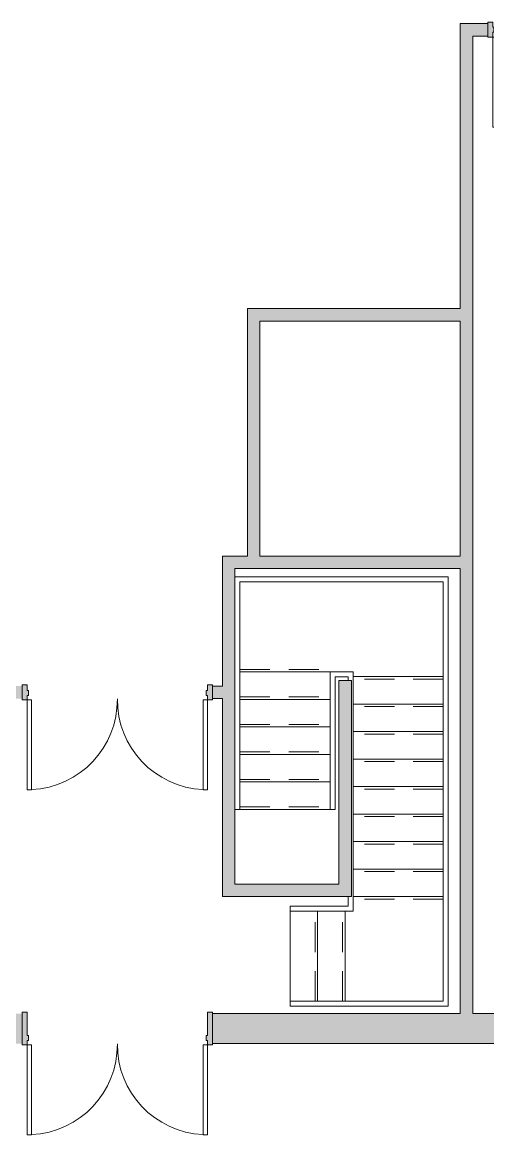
# Model space of a CAD drawing. Header units: inches. Extents: x 75 to 1272, y -971 to -4.
# Drawn here: x 679 to 865, y -970.7 to -525.7 of the extents above; entities that cross this region are included whole.
import ezdxf

# ---------------------------------------------------------------- set-up
doc = ezdxf.new("R2010")
doc.units = ezdxf.units.IN
doc.header["$MEASUREMENT"] = 0
doc.linetypes.add('Overhead', pattern=[19.5, 12, -7.5])
for name, color, linetype, lineweight in [('A-DOOR', 31, 'Continuous', 9), ('A-DOOR-FRAM', 31, 'Continuous', 9), ('A-WALL', 113, 'Continuous', 9), ('A-WALL-PATT', 111, 'Continuous', 9), ('I-WALL', 2, 'Continuous', 9), ('S-STRS', 31, 'Continuous', 9)]:
    doc.layers.add(name, color=color, linetype=linetype, lineweight=lineweight)

# ---------------------------------------------------------------- blocks, each defined once
blk = doc.blocks.new('Door-Single_CE_ - WD Door-2_ WD Frame-5155742-LEVEL 1')
at = {"layer": 'A-DOOR-FRAM'}
h = blk.add_hatch(color=253, dxfattribs=at)
h.paths.add_polyline_path([(-20, 3), (-20, -3), (-18, -3), (-18, -1), (-17.5, -1), (-17.5, 1), (-18, 1), (-18, 3)])
h.paths.add_polyline_path([(20, 3), (18, 3), (18, 1), (17.5, 1), (17.5, -1), (18, -1), (18, -3), (20, -3), (20, 1)])
at = {"layer": 'A-DOOR', "color": 8, "lineweight": 15}
for p, q in [((18, 39), (16, 39)), ((16, 39), (16, 3)), ((18, 3), (18, 39)), ((18, 3), (16, 3))]:
    blk.add_line(p, q, dxfattribs=at)
at = {"layer": 'A-DOOR', "color": 253}
blk.add_arc((18, 3), 36, 90, 180.5, dxfattribs=at)
blk.add_arc((18, 3), 36, 90, 180.5, dxfattribs=at)
blk.add_arc((18, 3), 36, 90, 180.5, dxfattribs=at)
blk.add_arc((18, 3), 36, 90, 180.5, dxfattribs=at)
at = {"layer": 'A-DOOR-FRAM', "color": 8, "lineweight": 15}
for p, q in [((-18, 3), (-20, 3)), ((-20, 3), (-20, -3)), ((-18, 1), (-18, 3)), ((-17.5, 1), (-18, 1)), ((-17.5, -1), (-17.5, 1)), ((18, 1), (17.5, 1)), ((17.5, 1), (17.5, -1)), ((20, 3), (18, 3)), ((18, 3), (18, 1)), ((20, -3), (20, 3)), ((-20, -3), (-18, -3)), ((-18, -3), (-18, -1)), ((-18, -1), (-17.5, -1)), ((17.5, -1), (18, -1)), ((18, -1), (18, -3)), ((18, -3), (20, -3))]:
    blk.add_line(p, q, dxfattribs=at)
blk = doc.blocks.new('Door-Double_CE_ - HM Door-2_ HM Frame-5149551-LEVEL 1')
at = {"layer": 'A-DOOR-FRAM'}
h = blk.add_hatch(color=253, dxfattribs=at)
h.paths.add_polyline_path([(38, 6.5), (36, 6.5), (36, 4.75), (35.5, 4.75), (35.5, 2.75), (36, 2.75), (36, -6.5), (38, -6.5), (38, 4.75)])
h.paths.add_polyline_path([(-38, 6.5), (-38, -6.5), (-36, -6.5), (-36, 2.75), (-35.5, 2.75), (-35.5, 4.75), (-36, 4.75), (-36, 6.5)])
at = {"layer": 'A-DOOR', "color": 253}
for p, q in [((-34.25, 42.5), (-36, 42.5)), ((-36, 42.5), (-36, 6.5)), ((-34.25, 6.5), (-34.25, 42.5)), ((36, 42.5), (34.25, 42.5)), ((34.25, 42.5), (34.25, 6.5)), ((36, 6.5), (36, 42.5)), ((-36, 6.5), (-34.25, 6.5)), ((34.25, 6.5), (36, 6.5))]:
    blk.add_line(p, q, dxfattribs=at)
for centre, start, end in [((-36, 6.5), 359.5, 87.1966), ((36, 6.5), 92.79, 180.5)]:
    blk.add_arc(centre, 36, start, end, dxfattribs=at)
at = {"layer": 'A-DOOR-FRAM', "color": 8, "lineweight": 15}
for p, q in [((-36, 6.5), (-38, 6.5)), ((-38, 6.5), (-38, -6.5)), ((-36, 4.75), (-36, 6.5)), ((-35.5, 4.75), (-36, 4.75)), ((-35.5, 2.75), (-35.5, 4.75)), ((36, 4.75), (35.5, 4.75)), ((35.5, 4.75), (35.5, 2.75)), ((38, 6.5), (36, 6.5)), ((36, 6.5), (36, 4.75)), ((38, -6.5), (38, 6.5)), ((-36, -6.5), (-36, 2.75)), ((-36, 2.75), (-35.5, 2.75)), ((35.5, 2.75), (36, 2.75)), ((36, 2.75), (36, -6.5)), ((-38, -6.5), (-36, -6.5)), ((36, -6.5), (38, -6.5))]:
    blk.add_line(p, q, dxfattribs=at)
blk = doc.blocks.new('Door-Double_CE_ - HM Door-2_ HM Frame-4190290-LEVEL 1')
at = {"layer": 'A-DOOR-FRAM'}
h = blk.add_hatch(color=253, dxfattribs=at)
h.paths.add_polyline_path([(-36, 3), (-38, 3), (-38, -3), (-36, -3), (-36, -0.75), (-35.5, -0.75), (-35.5, 1.25), (-36, 1.25)])
h.paths.add_polyline_path([(36, 3), (36, 1.25), (35.5, 1.25), (35.5, -0.75), (36, -0.75), (36, -3), (38, -3), (38, 3)])
at = {"layer": 'A-DOOR', "color": 253}
for p, q in [((-34.25, 39), (-36, 39)), ((-36, 39), (-36, 3)), ((-34.25, 3), (-34.25, 39)), ((36, 39), (34.25, 39)), ((34.25, 39), (34.25, 3)), ((36, 3), (36, 39)), ((-36, 3), (-34.25, 3)), ((34.25, 3), (36, 3))]:
    blk.add_line(p, q, dxfattribs=at)
for centre, start, end in [((-36, 3), 359.5, 87.1966), ((36, 3), 92.79, 180.5)]:
    blk.add_arc(centre, 36, start, end, dxfattribs=at)
at = {"layer": 'A-DOOR-FRAM', "color": 8, "lineweight": 15}
for p, q in [((-36, 3), (-38, 3)), ((-38, 3), (-38, -3)), ((-36, 1.25), (-36, 3)), ((-35.5, 1.25), (-36, 1.25)), ((-35.5, -0.75), (-35.5, 1.25)), ((36, 1.25), (35.5, 1.25)), ((35.5, 1.25), (35.5, -0.75)), ((38, 3), (36, 3)), ((36, 3), (36, 1.25)), ((38, -3), (38, 3)), ((-38, -3), (-36, -3)), ((-36, -3), (-36, -0.75)), ((-36, -0.75), (-35.5, -0.75)), ((35.5, -0.75), (36, -0.75)), ((36, -0.75), (36, -3)), ((36, -3), (38, -3))]:
    blk.add_line(p, q, dxfattribs=at)

msp = doc.modelspace()

# ---------------------------------------------------------------- hatches: boundary and pattern name
at = {"layer": 'A-WALL-PATT'}
for points in [[(854.01, -922.17), (859.01, -922.17), (859.01, -526.17), (854.01, -526.17), (854.01, -886.11)], [(769.01, -739.17), (774.01, -739.17), (774.01, -640.17), (769.01, -640.17), (769.01, -645.17)], [(854.01, -645.17), (854.01, -640.17), (774.01, -640.17), (774.01, -645.17), (837.6, -645.17)], [(764.01, -870.41), (764.01, -739.17), (759.01, -739.17), (759.01, -870.41)], [(854.01, -744.17), (854.01, -739.17), (764.01, -739.17), (764.01, -744.17), (837.6, -744.17)], [(810.52, -875.41), (810.52, -788.91), (805.52, -788.91), (805.52, -875.41)], [(805.52, -875.41), (805.52, -870.41), (759.01, -870.41), (759.01, -875.41), (764.01, -875.41)]]:
    msp.add_hatch(color=253, dxfattribs=at).paths.add_polyline_path(points)
h = msp.add_hatch(color=253, dxfattribs=at)
h.paths.add_polyline_path([(1125.01, -531.17), (1125.01, -526.17), (905.01, -526.17), (905.01, -531.17), (1084.48, -531.17)])
h.paths.add_polyline_path([(865.01, -531.17), (865.01, -526.17), (859.01, -526.17), (859.01, -531.17)])
h = msp.add_hatch(color=253, dxfattribs=at)
h.paths.add_polyline_path([(755.31, -796.17), (759.01, -796.17), (759.01, -791.17), (755.01, -791.17), (755.01, -796.17)])
h.paths.add_polyline_path([(675.01, -796.17), (679.01, -796.17), (679.01, -791.17), (675.01, -791.17)])
h = msp.add_hatch(color=253, dxfattribs=at)
h.paths.add_polyline_path([(123.01, -934.17), (211.01, -934.17), (211.01, -922.17), (123.01, -922.17)])
h.paths.add_polyline_path([(267.01, -934.17), (444.01, -934.17), (444.01, -922.17), (267.01, -922.17)])
h.paths.add_polyline_path([(500.01, -934.17), (679.01, -934.17), (679.01, -922.17), (500.01, -922.17)])
h.paths.add_polyline_path([(755.01, -934.17), (941.01, -934.17), (941.01, -922.17), (755.01, -922.17)])
h.paths.add_polyline_path([(1002.19, -934.17), (1116.01, -934.17), (1116.01, -922.17), (997.01, -922.17), (997.01, -934.17)])
h.paths.add_polyline_path([(1172.01, -934.17), (1223.01, -934.17), (1223.01, -922.17), (1172.01, -922.17)])

# ---------------------------------------------------------------- linework, layer by layer
at = {"layer": 'A-WALL', "color": 8, "lineweight": 15}
for p, q in [((854.01, -922.17), (755.01, -922.17)), ((755.01, -922.17), (755.01, -934.17)), ((941.01, -922.17), (859.01, -922.17)), ((755.01, -934.17), (941.01, -934.17))]:
    msp.add_line(p, q, dxfattribs=at)
at = {"layer": 'I-WALL', "color": 8, "lineweight": 15}
for p, q in [((854.01, -526.17), (854.01, -640.17)), ((865.01, -526.17), (854.01, -526.17)), ((865.01, -531.17), (865.01, -526.17)), ((859.01, -922.17), (859.01, -531.17)), ((859.01, -531.17), (865.01, -531.17)), ((769.01, -640.17), (769.01, -739.17)), ((854.01, -640.17), (769.01, -640.17)), ((774.01, -739.17), (774.01, -645.17)), ((774.01, -645.17), (854.01, -645.17)), ((854.01, -645.17), (854.01, -739.17)), ((769.01, -739.17), (759.01, -739.17)), ((759.01, -739.17), (759.01, -791.17)), ((854.01, -739.17), (774.01, -739.17)), ((764.01, -870.41), (764.01, -744.17)), ((764.01, -744.17), (854.01, -744.17)), ((854.01, -744.17), (854.01, -922.17)), ((759.01, -791.17), (755.01, -791.17)), ((755.01, -791.17), (755.01, -796.17)), ((805.52, -788.91), (805.52, -870.41)), ((810.52, -788.91), (805.52, -788.91)), ((810.52, -875.41), (810.52, -788.91)), ((755.01, -796.17), (759.01, -796.17)), ((759.01, -796.17), (759.01, -875.41)), ((805.52, -870.41), (764.01, -870.41)), ((759.01, -875.41), (810.52, -875.41))]:
    msp.add_line(p, q, dxfattribs=at)
at = {"layer": 'S-STRS', "color": 254}
for p, q in [((849.27, -747.54), (764.01, -747.54)), ((849.27, -778.83), (849.27, -747.54)), ((765.99, -749.54), (765.99, -783.13)), ((847.27, -749.54), (765.99, -749.54)), ((847.27, -778.83), (847.27, -749.54)), ((765.99, -785.54), (765.99, -783.13)), ((847.27, -778.83), (847.27, -787.41)), ((849.27, -778.83), (849.27, -877.83)), ((765.99, -796.54), (765.99, -785.54)), ((765.99, -785.54), (801.99, -785.54)), ((801.99, -785.54), (801.99, -787.54)), ((801.99, -785.54), (811.27, -785.54)), ((801.99, -796.54), (801.99, -787.54)), ((803.99, -787.54), (809.27, -787.54)), ((803.99, -840.54), (803.99, -787.54)), ((809.27, -787.54), (809.27, -788.91)), ((811.27, -787.41), (811.27, -785.54)), ((847.27, -787.41), (811.27, -787.41)), ((811.27, -787.41), (811.27, -787.54)), ((811.27, -787.54), (811.27, -798.41)), ((847.27, -787.41), (847.27, -798.41)), ((765.99, -807.54), (765.99, -796.54)), ((765.99, -796.54), (801.99, -796.54)), ((801.99, -807.54), (801.99, -796.54)), ((811.27, -798.41), (811.27, -809.41)), ((847.27, -798.41), (811.27, -798.41)), ((847.27, -798.41), (847.27, -809.41)), ((765.99, -818.54), (765.99, -807.54)), ((765.99, -807.54), (801.99, -807.54)), ((801.99, -818.54), (801.99, -807.54)), ((811.27, -809.41), (811.27, -820.41)), ((847.27, -809.41), (811.27, -809.41)), ((847.27, -809.41), (847.27, -820.41)), ((765.99, -829.54), (765.99, -818.54)), ((765.99, -818.54), (801.99, -818.54)), ((801.99, -829.54), (801.99, -818.54)), ((811.27, -820.41), (811.27, -831.41)), ((847.27, -820.41), (811.27, -820.41)), ((847.27, -820.41), (847.27, -831.41)), ((765.99, -840.54), (765.99, -829.54)), ((765.99, -829.54), (801.99, -829.54)), ((801.99, -840.54), (801.99, -829.54)), ((811.27, -831.41), (811.27, -842.41)), ((847.27, -831.41), (811.27, -831.41)), ((847.27, -831.41), (847.27, -842.41)), ((764.01, -840.54), (765.99, -840.54)), ((765.99, -840.54), (801.99, -840.54)), ((801.99, -840.54), (803.99, -840.54)), ((811.27, -842.41), (811.27, -853.41)), ((847.27, -842.41), (811.27, -842.41)), ((847.27, -842.41), (847.27, -853.41)), ((811.27, -853.41), (811.27, -864.41)), ((847.27, -853.41), (811.27, -853.41)), ((847.27, -853.41), (847.27, -864.41)), ((811.27, -864.41), (811.27, -875.41)), ((847.27, -864.41), (811.27, -864.41)), ((847.27, -864.41), (847.27, -875.41)), ((809.27, -875.41), (809.27, -879.17)), ((811.27, -875.41), (811.27, -879.17)), ((847.27, -875.41), (811.27, -875.41)), ((847.27, -875.41), (847.27, -877.83)), ((786.01, -879.17), (786.01, -881.17)), ((809.27, -879.17), (786.01, -879.17)), ((811.27, -881.17), (811.27, -879.17)), ((847.27, -917.17), (847.27, -877.83)), ((849.27, -919.17), (849.27, -877.83)), ((797.01, -881.17), (786.01, -881.17)), ((786.01, -917.17), (786.01, -881.17)), ((808.01, -881.17), (797.01, -881.17)), ((797.01, -917.17), (797.01, -881.17)), ((811.27, -881.17), (808.01, -881.17)), ((808.01, -917.17), (808.01, -881.17)), ((786.01, -917.17), (786.01, -919.17)), ((797.01, -917.17), (786.01, -917.17)), ((816.6, -919.17), (786.01, -919.17)), ((808.01, -917.17), (797.01, -917.17)), ((816.6, -917.17), (808.01, -917.17)), ((816.6, -917.17), (847.27, -917.17)), ((816.6, -919.17), (849.27, -919.17))]:
    msp.add_line(p, q, dxfattribs=at)
at = {"layer": 'S-STRS', "color": 254, "linetype": 'Overhead'}
for p, q in [((765.99, -784.54), (801.99, -784.54)), ((847.27, -788.41), (811.27, -788.41)), ((765.99, -795.54), (801.99, -795.54)), ((847.27, -799.41), (811.27, -799.41)), ((765.99, -806.54), (801.99, -806.54)), ((847.27, -810.41), (811.27, -810.41)), ((765.99, -817.54), (801.99, -817.54)), ((847.27, -821.41), (811.27, -821.41)), ((765.99, -828.54), (801.99, -828.54)), ((847.27, -832.41), (811.27, -832.41)), ((765.99, -839.54), (801.99, -839.54)), ((847.27, -843.41), (811.27, -843.41)), ((847.27, -854.41), (811.27, -854.41)), ((847.27, -865.41), (811.27, -865.41)), ((847.27, -876.41), (811.27, -876.41)), ((796.01, -917.17), (796.01, -881.17)), ((807.01, -917.17), (807.01, -881.17))]:
    msp.add_line(p, q, dxfattribs=at)

# ---------------------------------------------------------------- block references
at = {"layer": 'A-DOOR', "color": 253, "rotation": 180}
for name, p in [('Door-Single_CE_ - WD Door-2_ WD Frame-5155742-LEVEL 1', (885.01, -528.67)), ('Door-Double_CE_ - HM Door-2_ HM Frame-4190290-LEVEL 1', (717.01, -793.67)), ('Door-Double_CE_ - HM Door-2_ HM Frame-5149551-LEVEL 1', (717.01, -928.17))]:
    msp.add_blockref(name, p, dxfattribs=at)

doc.saveas('drawing.dxf')
